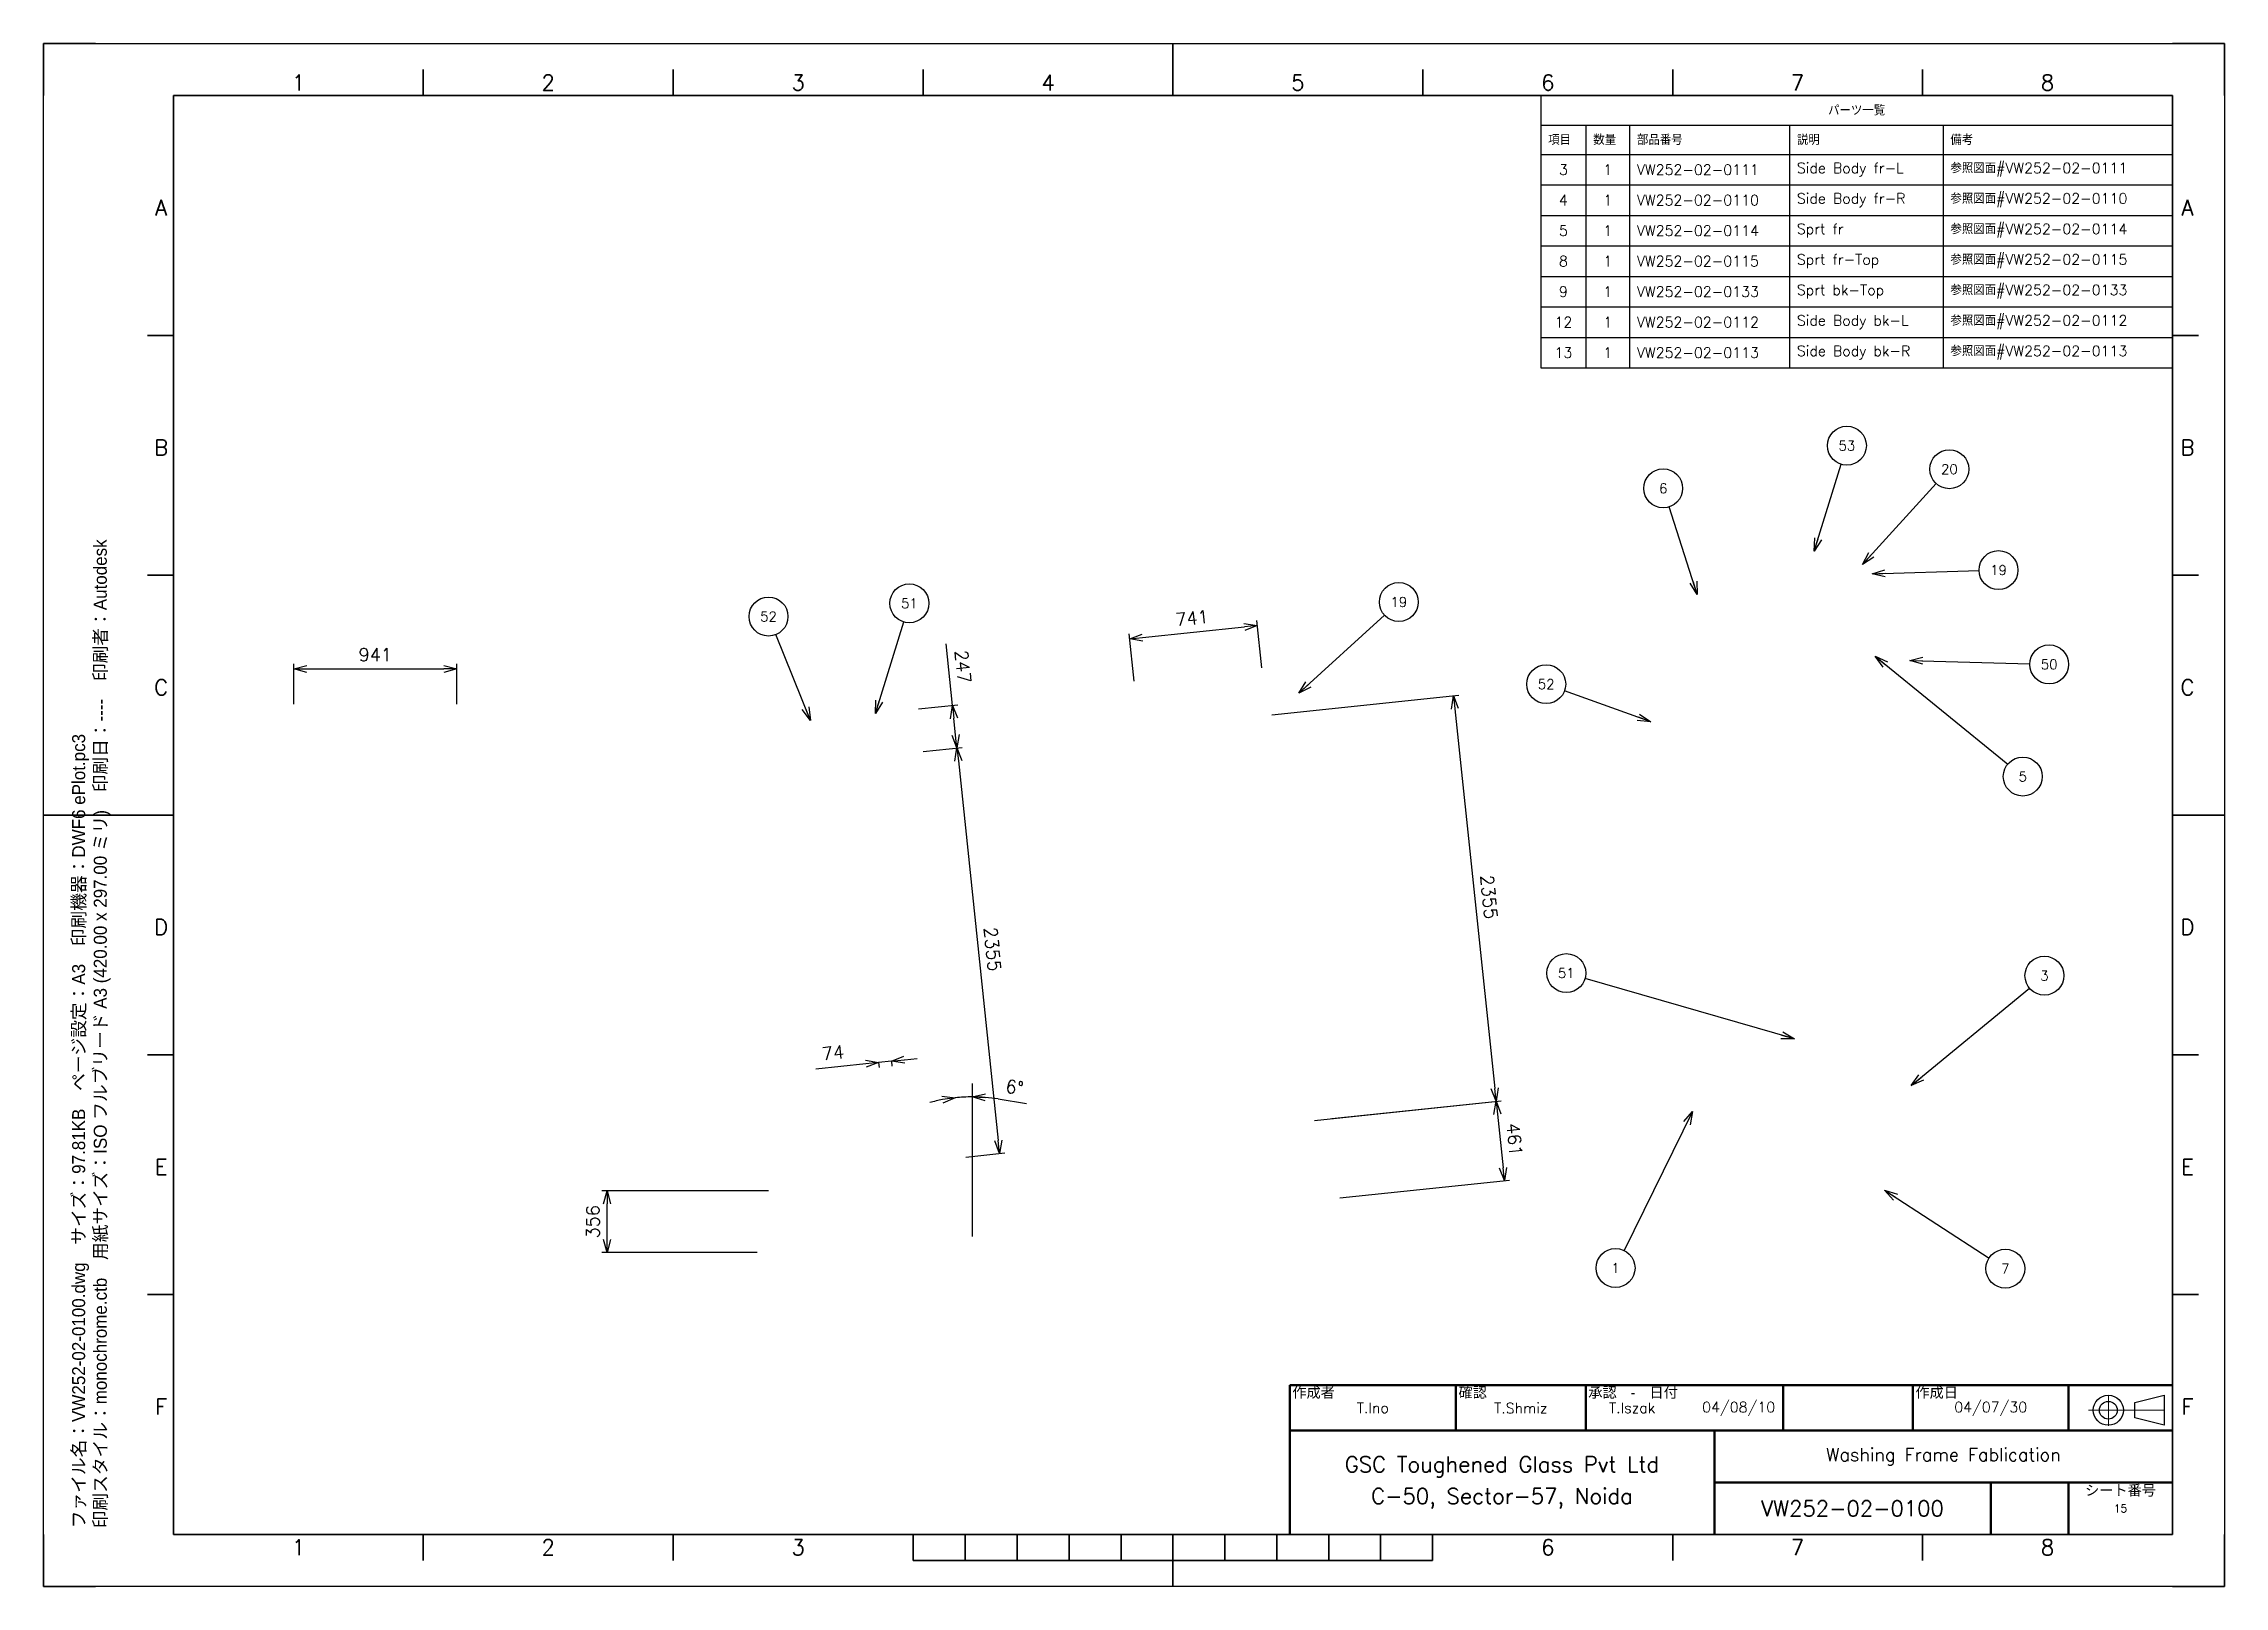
# Paper-space layout 'VW252-02-0100' of a CAD drawing. Header units: millimetres. Extents: x -5 to 415, y -5 to 292.
import ezdxf
from ezdxf.enums import TextEntityAlignment as Align

# ---------------------------------------------------------------- set-up
doc = ezdxf.new("R2010")
doc.units = ezdxf.units.MM
doc.header["$PDMODE"] = 2
doc.layers.add('ビューポート', color=1, linetype='Continuous')
doc.layers.add('印刷スタンプ', color=30, linetype='Continuous')
for name, color, linetype, lineweight in [('図枠', 8, 'Continuous', 35), ('寸法', 150, 'Continuous', 25), ('引出線注記', 150, 'Continuous', 25), ('注釈', 150, 'Continuous', 25), ('表題欄', 8, 'Continuous', 35)]:
    doc.layers.add(name, color=color, linetype=linetype, lineweight=lineweight)
doc.layers.get('ビューポート').off()
doc.styles.get("Standard").update_dxf_attribs({"font": 'romans.shx', "bigfont": 'extfont2.shx'})
doc.styles.add('ゴシック', font='MS PGothic.ttf')
doc.dimstyles.new('JIS_25', dxfattribs={"dimscale": 0, "dimtxt": 2.5, "dimasz": 2.5, "dimexe": 1, "dimexo": 1, "dimgap": 1.5, "dimtad": 3, "dimdec": 1, "dimdsep": 46, "dimtxsty": 'Standard', "dimblk": 'OPEN30', "dimcen": 0, "dimclrd": 256, "dimclre": 256, "dimclrt": 179, "dimadec": 0, "dimazin": 2, "dimtp": 0.1, "dimtm": 0.1, "dimtfac": 0.71, "dimtdec": 1, "dimtmove": 0, "dimatfit": 3, "dimldrblk": 'OPEN30', "dimfxl": 1, "dimlwd": -1, "dimlwe": -1, "dimarcsym": 0})

# ---------------------------------------------------------------- blocks, each defined once
blk = doc.blocks.new('表題欄')
at = {"layer": '表題欄', "linetype": 'Continuous', "lineweight": 50}
for p, q in [((0, 28.73), (-170, 28.73)), ((-170, 28.73), (-170, 0)), ((-138, 20), (-138, 28.73)), ((-113, 20), (-113, 28.73)), ((-75, 20), (-75, 28.73)), ((-50, 20), (-50, 28.73)), ((-20, 20), (-20, 28.73)), ((-170, 20), (0, 20)), ((-88.23, 20), (-88.23, 0)), ((0, 10), (-88.23, 10)), ((-35, 0), (-35, 10)), ((-20, 0), (-20, 10))]:
    blk.add_line(p, q, dxfattribs=at).dxf.unprotected_set("ltscale", 0)
at = {"layer": '表題欄', "linetype": 'Continuous', "lineweight": 18}
for p, q in [((-12.35, 26.82), (-12.35, 20.88)), ((-7.22, 23.91), (-16.16, 23.91)), ((-1.57, 23.91), (-7.22, 23.91))]:
    blk.add_line(p, q, dxfattribs=at)
at = {"layer": '表題欄', "lineweight": 25}
for p, q in [((-7.22, 25.38), (-1.57, 26.82)), ((-7.22, 23.91), (-7.22, 25.38)), ((-1.57, 26.82), (-1.57, 23.91)), ((-7.22, 22.44), (-7.22, 23.91)), ((-1.57, 21.01), (-7.22, 22.44)), ((-1.57, 23.91), (-1.57, 21.01))]:
    blk.add_line(p, q, dxfattribs=at).dxf.unprotected_set("ltscale", 0)
for radius in [2.9, 1.71]:
    blk.add_circle((-12.35, 23.91), radius, dxfattribs=at).dxf.unprotected_set("ltscale", 0)
at = {"layer": '表題欄', "color": 179, "lineweight": 5, "char_height": 2}
for s, insert, width, attachment_point, line_spacing_factor in [('{\\fMS PGothic|b0|i0|c128|p17;作成者}', (-169.5, 28.33), 26.9559, 1, 0.856083), ('{\\fMS PGothic|b0|i0|c128|p17;確認}', (-137.5, 28.33), 26.0627, 1, 0.856083), ('{\\fMS PGothic|b0|i0|c128|p17;承認\u3000-\u3000日付}', (-112.5, 28.33), 41.7838, 1, 0.846), ('{\\fMS PGothic|b0|i0|c128|p17;作成日}', (-49.5, 28.33), 14.5, 1, 0.856083), ('{\\fMS PGothic|b0|i0|c128|p17;シート番号}', (-10, 9.5), 19, 2, 0.856083)]:
    blk.add_mtext(s, dxfattribs=dict(at, insert=insert, width=width, attachment_point=attachment_point, line_spacing_factor=line_spacing_factor))
at = {"layer": '表題欄', "color": 179, "flags": 8}
for tag, height, p in [('DRAWN', 2.5, (-154, 24.36)), ('CHECK', 2.5, (-125.5, 24.36)), ('APPROVE', 2.5, (-104.06, 24.36)), ('APDATE', 2.5, (-83.55, 24.36)), ('DATE', 2.5, (-35, 24.36)), ('PROJECTNAME1', 3.5, (-129.12, 13)), ('DWGNAME', 3.5, (-44.12, 15)), ('PROJECTNAME2', 3.5, (-129.12, 7)), ('DWGNO', 3.5, (-61.62, 5)), ('SHEET', 2, (-10, 5))]:
    blk.add_attdef(tag, text='', height=height, dxfattribs=at).set_placement(p, align=Align.MIDDLE)
blk = doc.blocks.new('図枠')
at = {"layer": '図枠'}
for p, q in [((0, 297), (10, 297)), ((0, 287), (0, 297)), ((410, 297), (420, 297)), ((420, 297), (420, 287)), ((25, 10), (25, 287)), ((25, 287), (410, 287)), ((410, 287), (410, 10)), ((0, 0), (0, 10)), ((410, 10), (25, 10)), ((420, 10), (420, 0)), ((10, 0), (0, 0)), ((420, 0), (410, 0))]:
    blk.add_line(p, q, dxfattribs=at)
at = {"layer": '図枠', "lineweight": 25}
for p, q in [((0, 297), (420, 297)), ((0, 0), (0, 297)), ((420, 297), (420, 0)), ((420, 0), (0, 0))]:
    blk.add_line(p, q, dxfattribs=at)
at = {"layer": '図枠', "lineweight": 35}
for p, q in [((217.5, 287), (217.5, 297)), ((73.12, 287), (73.12, 292)), ((121.25, 287), (121.25, 292)), ((169.38, 287), (169.38, 292)), ((265.62, 287), (265.62, 292)), ((313.75, 287), (313.75, 292)), ((361.88, 287), (361.88, 292)), ((25, 240.83), (20, 240.83)), ((410, 240.83), (415, 240.83)), ((25, 194.67), (20, 194.67)), ((410, 194.67), (415, 194.67)), ((25, 148.5), (0, 148.5)), ((410, 148.5), (420, 148.5)), ((25, 102.33), (20, 102.33)), ((410, 102.33), (415, 102.33)), ((25, 56.17), (20, 56.17)), ((410, 56.17), (415, 56.17)), ((73.12, 10), (73.12, 5)), ((121.25, 10), (121.25, 5)), ((167.5, 5), (167.5, 10)), ((177.5, 5), (177.5, 10)), ((187.5, 5), (187.5, 10)), ((197.5, 5), (197.5, 10)), ((207.5, 5), (207.5, 10)), ((217.5, 10), (217.5, 0)), ((227.5, 5), (227.5, 10)), ((237.5, 5), (237.5, 10)), ((247.5, 5), (247.5, 10)), ((257.5, 5), (257.5, 10)), ((267.5, 5), (267.5, 10)), ((313.75, 10), (313.75, 5)), ((361.88, 10), (361.88, 5)), ((167.5, 5), (267.5, 5))]:
    blk.add_line(p, q, dxfattribs=at)
at = {"layer": '図枠', "color": 179, "lineweight": 25}
for s, p in [('1', (49.06, 288)), ('2', (97.19, 288)), ('3', (145.31, 288)), ('4', (193.44, 288)), ('5', (241.56, 288)), ('6', (289.69, 288)), ('7', (337.81, 288)), ('8', (385.94, 288)), ('A', (22.61, 263.92)), ('A', (412.87, 263.92)), ('B', (22.61, 217.75)), ('B', (412.87, 217.75)), ('C', (22.61, 171.58)), ('C', (412.87, 171.58)), ('D', (22.61, 125.42)), ('D', (412.87, 125.42)), ('E', (22.61, 79.25)), ('E', (412.87, 79.25)), ('F', (22.61, 33.08)), ('F', (412.87, 33.08)), ('1', (49.06, 6.02)), ('2', (97.19, 6.02)), ('3', (145.31, 6.02)), ('6', (289.69, 6.02)), ('7', (337.81, 6.02)), ('8', (385.94, 6.02))]:
    blk.add_text(s, height=3, dxfattribs=at).set_placement(p, align=Align.CENTER)
blk = doc.blocks.new('*T5')
at = {"layer": '注釈', "color": 0, "lineweight": -2}
for p, q in [((0, 0), (8.7, 0)), ((0, 0), (0, -5.67)), ((8.7, 0), (17.11, 0)), ((17.11, 0), (47.91, 0)), ((47.91, 0), (77.47, 0)), ((77.47, 0), (121.65, 0)), ((121.65, 0), (121.65, -5.67)), ((0, -5.67), (8.7, -5.67)), ((0, -5.67), (0, -11.33)), ((8.7, -5.67), (17.11, -5.67)), ((8.7, -5.67), (8.7, -11.33)), ((17.11, -5.67), (47.91, -5.67)), ((17.11, -5.67), (17.11, -11.33)), ((47.91, -5.67), (77.47, -5.67)), ((47.91, -5.67), (47.91, -11.33)), ((77.47, -5.67), (121.65, -5.67)), ((77.47, -5.67), (77.47, -11.33)), ((121.65, -5.67), (121.65, -11.33)), ((0, -11.33), (8.7, -11.33)), ((0, -11.33), (0, -17.2)), ((8.7, -11.33), (17.11, -11.33)), ((8.7, -11.33), (8.7, -17.2)), ((17.11, -11.33), (47.91, -11.33)), ((17.11, -11.33), (17.11, -17.2)), ((47.91, -11.33), (77.47, -11.33)), ((47.91, -11.33), (47.91, -17.2)), ((77.47, -11.33), (121.65, -11.33)), ((77.47, -11.33), (77.47, -17.2)), ((121.65, -11.33), (121.65, -17.2)), ((0, -17.2), (8.7, -17.2)), ((0, -17.2), (0, -23.07)), ((8.7, -17.2), (17.11, -17.2)), ((8.7, -17.2), (8.7, -23.07)), ((17.11, -17.2), (47.91, -17.2)), ((17.11, -17.2), (17.11, -23.07)), ((47.91, -17.2), (77.47, -17.2)), ((47.91, -17.2), (47.91, -23.07)), ((77.47, -17.2), (121.65, -17.2)), ((77.47, -17.2), (77.47, -23.07)), ((121.65, -17.2), (121.65, -23.07)), ((0, -23.07), (8.7, -23.07)), ((0, -23.07), (0, -28.94)), ((8.7, -23.07), (17.11, -23.07)), ((8.7, -23.07), (8.7, -28.94)), ((17.11, -23.07), (47.91, -23.07)), ((17.11, -23.07), (17.11, -28.94)), ((47.91, -23.07), (77.47, -23.07)), ((47.91, -23.07), (47.91, -28.94)), ((77.47, -23.07), (121.65, -23.07)), ((77.47, -23.07), (77.47, -28.94)), ((121.65, -23.07), (121.65, -28.94)), ((0, -28.94), (8.7, -28.94)), ((0, -28.94), (0, -34.81)), ((8.7, -28.94), (17.11, -28.94)), ((8.7, -28.94), (8.7, -34.81)), ((17.11, -28.94), (47.91, -28.94)), ((17.11, -28.94), (17.11, -34.81)), ((47.91, -28.94), (77.47, -28.94)), ((47.91, -28.94), (47.91, -34.81)), ((77.47, -28.94), (121.65, -28.94)), ((77.47, -28.94), (77.47, -34.81)), ((121.65, -28.94), (121.65, -34.81)), ((0, -34.81), (8.7, -34.81)), ((0, -34.81), (0, -40.68)), ((8.7, -34.81), (17.11, -34.81)), ((8.7, -34.81), (8.7, -40.68)), ((17.11, -34.81), (47.91, -34.81)), ((17.11, -34.81), (17.11, -40.68)), ((47.91, -34.81), (77.47, -34.81)), ((47.91, -34.81), (47.91, -40.68)), ((77.47, -34.81), (121.65, -34.81)), ((77.47, -34.81), (77.47, -40.68)), ((121.65, -34.81), (121.65, -40.68)), ((0, -40.68), (8.7, -40.68)), ((0, -40.68), (0, -46.55)), ((8.7, -40.68), (17.11, -40.68)), ((8.7, -40.68), (8.7, -46.55)), ((17.11, -40.68), (47.91, -40.68)), ((17.11, -40.68), (17.11, -46.55)), ((47.91, -40.68), (77.47, -40.68)), ((47.91, -40.68), (47.91, -46.55)), ((77.47, -40.68), (121.65, -40.68)), ((77.47, -40.68), (77.47, -46.55)), ((121.65, -40.68), (121.65, -46.55)), ((0, -46.55), (8.7, -46.55)), ((0, -46.55), (0, -52.42)), ((8.7, -46.55), (17.11, -46.55)), ((8.7, -46.55), (8.7, -52.42)), ((17.11, -46.55), (47.91, -46.55)), ((17.11, -46.55), (17.11, -52.42)), ((47.91, -46.55), (77.47, -46.55)), ((47.91, -46.55), (47.91, -52.42)), ((77.47, -46.55), (121.65, -46.55)), ((77.47, -46.55), (77.47, -52.42)), ((121.65, -46.55), (121.65, -52.42)), ((0, -52.42), (8.7, -52.42)), ((8.7, -52.42), (17.11, -52.42)), ((17.11, -52.42), (47.91, -52.42)), ((47.91, -52.42), (77.47, -52.42)), ((77.47, -52.42), (121.65, -52.42))]:
    blk.add_line(p, q, dxfattribs=at)
at = {"layer": '注釈', "color": 0, "char_height": 2}
for s, insert, width, attachment_point in [('パーツ一覧', (60.82, -2.83), 118.8276, 5), ('項目', (1.41, -8.5), 5.8796, 4), ('数量', (10.11, -8.5), 5.5878, 4), ('部品番号', (18.52, -8.5), 27.9791, 4), ('説明', (49.32, -8.5), 26.7347, 4), ('備考', (78.88, -8.5), 41.3575, 4), ('参照図面#VW252-02-0111', (78.88, -14.27), 41.3575, 4), ('3', (4.35, -14.27), 5.8796, 5), ('1', (12.91, -14.27), 5.5878, 5), ('VW252-02-0111', (18.52, -14.27), 27.9791, 4), ('Side Body fr-L', (49.32, -14.27), 26.7347, 4), ('4', (4.35, -20.14), 5.8796, 5), ('1', (12.91, -20.14), 5.5878, 5), ('VW252-02-0110', (18.52, -20.14), 27.9791, 4), ('Side Body fr-R', (49.32, -20.14), 26.7347, 4), ('参照図面#VW252-02-0110', (78.88, -20.14), 41.3575, 4), ('5', (4.35, -26.01), 5.8796, 5), ('1', (12.91, -26.01), 5.5878, 5), ('VW252-02-0114', (18.52, -26.01), 27.9791, 4), ('Sprt fr', (49.32, -26.01), 26.7347, 4), ('参照図面#VW252-02-0114', (78.88, -26.01), 41.3575, 4), ('8', (4.35, -31.88), 5.8796, 5), ('1', (12.91, -31.88), 5.5878, 5), ('VW252-02-0115', (18.52, -31.88), 27.9791, 4), ('Sprt fr-Top', (49.32, -31.88), 26.7347, 4), ('参照図面#VW252-02-0115', (78.88, -31.88), 41.3575, 4), ('9', (4.35, -37.75), 5.8796, 5), ('1', (12.91, -37.75), 5.5878, 5), ('VW252-02-0133', (18.52, -37.75), 27.9791, 4), ('Sprt bk-Top', (49.32, -37.75), 26.7347, 4), ('参照図面#VW252-02-0133', (78.88, -37.75), 41.3575, 4), ('参照図面#VW252-02-0112', (78.88, -43.62), 41.3575, 4), ('12', (4.35, -43.62), 5.8796, 5), ('1', (12.91, -43.62), 5.5878, 5), ('VW252-02-0112', (18.52, -43.62), 27.9791, 4), ('Side Body bk-L', (49.32, -43.62), 26.7347, 4), ('13', (4.35, -49.49), 5.8796, 5), ('1', (12.91, -49.49), 5.5878, 5), ('VW252-02-0113', (18.52, -49.49), 27.9791, 4), ('Side Body bk-R', (49.32, -49.49), 26.7347, 4), ('参照図面#VW252-02-0113', (78.88, -49.49), 41.3575, 4)]:
    blk.add_mtext(s, dxfattribs=dict(at, insert=insert, width=width, attachment_point=attachment_point))
blk = doc.blocks.new('_Open30')
at = {"color": 0, "linetype": 'ByBlock', "lineweight": -2}
for p, q in [((-1, 0.27), (0, 0)), ((0, 0), (-1, -0.27)), ((0, 0), (-1, 0))]:
    blk.add_line(p, q, dxfattribs=at)
blk = doc.blocks.new('*D6')
at = {"layer": 'Defpoints', "color": 0}
for p in [(74.56, 171.61), (43.19, 163.81), (74.56, 163.81)]:
    blk.add_point(p, dxfattribs=at)
at = {"layer": '寸法'}
for p, q in [((43.19, 164.81), (43.19, 172.61)), ((74.56, 164.81), (74.56, 172.61)), ((45.69, 171.61), (72.06, 171.61))]:
    blk.add_line(p, q, dxfattribs=at)
at = {"layer": '寸法', "xscale": 2.5, "yscale": 2.5, "zscale": 2.5, "rotation": 180}
blk.add_blockref('_Open30', (43.19, 171.61), dxfattribs=at)
at = {"layer": '寸法', "xscale": 2.5, "yscale": 2.5, "zscale": 2.5}
blk.add_blockref('_Open30', (74.56, 171.61), dxfattribs=at)
at = {"layer": '寸法', "color": 179, "insert": (58.87, 174.36), "char_height": 2.5, "attachment_point": 5}
blk.add_mtext('941', dxfattribs=at)
blk = doc.blocks.new('*D7')
at = {"layer": 'Defpoints', "color": 0}
for p in [(103.53, 71.14), (135.63, 71.14), (133.4, 59.27)]:
    blk.add_point(p, dxfattribs=at)
at = {"layer": '寸法'}
for p, q in [((134.63, 71.14), (102.53, 71.14)), ((103.53, 61.77), (103.53, 68.64)), ((132.4, 59.27), (102.53, 59.27))]:
    blk.add_line(p, q, dxfattribs=at)
at = {"layer": '寸法', "xscale": 2.5, "yscale": 2.5, "zscale": 2.5}
for p, rotation in [((103.53, 71.14), 90), ((103.53, 59.27), 270)]:
    blk.add_blockref('_Open30', p, dxfattribs=dict(at, rotation=rotation))
at = {"layer": '寸法', "color": 179, "insert": (100.78, 65.2), "char_height": 2.5, "attachment_point": 5, "rotation": 90}
blk.add_mtext('356', dxfattribs=at)
blk = doc.blocks.new('*D8')
at = {"layer": 'Defpoints', "color": 0}
for p in [(162.53, 163.81), (163.39, 155.62), (170.91, 156.41)]:
    blk.add_point(p, dxfattribs=at)
at = {"layer": '寸法'}
for p, q in [((170.05, 164.6), (168.81, 176.46)), ((163.52, 163.91), (171.05, 164.7)), ((170.65, 158.89), (170.31, 162.11)), ((164.38, 155.72), (171.91, 156.51))]:
    blk.add_line(p, q, dxfattribs=at)
at = {"layer": '寸法', "xscale": 2.5, "yscale": 2.5, "zscale": 2.5}
for p, rotation in [((170.05, 164.6), 96.00000000000125), ((170.91, 156.41), 276.0000000000013)]:
    blk.add_blockref('_Open30', p, dxfattribs=dict(at, rotation=rotation))
at = {"layer": '寸法', "color": 179, "insert": (172.03, 172.06), "char_height": 2.5, "attachment_point": 5, "rotation": 276}
blk.add_mtext('247', dxfattribs=at)
blk = doc.blocks.new('*D9')
at = {"layer": 'Defpoints', "color": 0}
for p in [(163.39, 155.62), (171.6, 77.55), (179.12, 78.34)]:
    blk.add_point(p, dxfattribs=at)
at = {"layer": '寸法'}
for p, q in [((164.38, 155.72), (171.91, 156.51)), ((171.17, 153.92), (178.86, 80.82)), ((172.59, 77.65), (180.11, 78.44))]:
    blk.add_line(p, q, dxfattribs=at)
at = {"layer": '寸法', "xscale": 2.5, "yscale": 2.5, "zscale": 2.5}
for p, rotation in [((170.91, 156.41), 96.00000000000125), ((179.12, 78.34), 276.0000000000013)]:
    blk.add_blockref('_Open30', p, dxfattribs=dict(at, rotation=rotation))
at = {"layer": '寸法', "color": 179, "insert": (177.75, 117.66), "char_height": 2.5, "attachment_point": 5, "rotation": 276}
blk.add_mtext('2355', dxfattribs=at)
blk = doc.blocks.new('*D10')
at = {"layer": 'Defpoints', "color": 0}
for p in [(155.72, 96.87), (158.18, 97.13), (155.82, 95.87)]:
    blk.add_point(p, dxfattribs=at)
at = {"layer": '寸法'}
for p, q in [((160.77, 96.39), (163.25, 96.65)), ((153.34, 95.61), (143.72, 94.6)), ((158.28, 96.13), (155.82, 95.87)), ((155.82, 95.88), (155.93, 94.87)), ((158.28, 96.13), (158.39, 95.13))]:
    blk.add_line(p, q, dxfattribs=at)
at = {"layer": '寸法', "xscale": 2.5, "yscale": 2.5, "zscale": 2.5}
for p, rotation in [((158.28, 96.13), 186.0000000000016), ((155.82, 95.87), 6.000000000001611)]:
    blk.add_blockref('_Open30', p, dxfattribs=dict(at, rotation=rotation))
at = {"layer": '寸法', "color": 179, "insert": (147, 97.71), "char_height": 2.5, "attachment_point": 5, "rotation": 6}
blk.add_mtext('74', dxfattribs=at)
blk = doc.blocks.new('*D11')
at = {"layer": 'Defpoints', "color": 0}
for p in [(162.73, 163.83), (171.68, 89.15), (173.86, 91.82), (172.1, 74.65), (173.86, 62.34)]:
    blk.add_point(p, dxfattribs=at)
at = {"layer": '寸法'}
blk.add_line((178.85, 88.83), (184.28, 87.96), dxfattribs=at)
for start, end in [(100.5689, 105.1378), (90, 96), (80.8549, 90), (80.8622, 85.4311)]:
    blk.add_arc((173.86, 57.87), 31.36, start, end, dxfattribs=at)
at = {"layer": '寸法', "xscale": 2.5, "yscale": 2.5, "zscale": 2.5}
for p, rotation in [((170.59, 89.06), 8.284453415563863), ((173.86, 89.23), 177.7155465844379)]:
    blk.add_blockref('_Open30', p, dxfattribs=dict(at, rotation=rotation))
at = {"layer": '寸法', "color": 179, "insert": (182, 91.11), "char_height": 2.5, "attachment_point": 5, "rotation": 350.8549}
blk.add_mtext('6°', dxfattribs=at)
blk = doc.blocks.new('*D13')
at = {"layer": 'Defpoints', "color": 0}
for p in [(228.74, 179.97), (205.13, 168.28), (229.69, 170.87)]:
    blk.add_point(p, dxfattribs=at)
at = {"layer": '寸法'}
for p, q in [((229.59, 171.86), (228.63, 180.96)), ((205.02, 169.28), (204.07, 178.38)), ((206.66, 177.65), (226.25, 179.71))]:
    blk.add_line(p, q, dxfattribs=at)
at = {"layer": '寸法', "xscale": 2.5, "yscale": 2.5, "zscale": 2.5}
for p, rotation in [((228.74, 179.97), 6.00000000002179), ((204.17, 177.39), 186.0000000000218)]:
    blk.add_blockref('_Open30', p, dxfattribs=dict(at, rotation=rotation))
at = {"layer": '寸法', "color": 179, "insert": (216.17, 181.41), "char_height": 2.5, "attachment_point": 5, "rotation": 6}
blk.add_mtext('741', dxfattribs=at)
blk = doc.blocks.new('*D14')
at = {"layer": 'Defpoints', "color": 0}
for p in [(230.55, 162.68), (274.74, 88.39), (238.76, 84.61)]:
    blk.add_point(p, dxfattribs=at)
at = {"layer": '寸法'}
for p, q in [((231.55, 162.78), (267.53, 166.56)), ((266.79, 163.97), (274.48, 90.87)), ((239.75, 84.71), (275.73, 88.49))]:
    blk.add_line(p, q, dxfattribs=at)
at = {"layer": '寸法', "xscale": 2.5, "yscale": 2.5, "zscale": 2.5}
for p, rotation in [((266.53, 166.46), 96.00000000002191), ((274.74, 88.39), 276.0000000000219)]:
    blk.add_blockref('_Open30', p, dxfattribs=dict(at, rotation=rotation))
at = {"layer": '寸法', "color": 179, "insert": (273.37, 127.71), "char_height": 2.5, "attachment_point": 5, "rotation": 276}
blk.add_mtext('2355', dxfattribs=at)
blk = doc.blocks.new('*D15')
at = {"layer": 'Defpoints', "color": 0}
for p in [(242.07, 84.96), (276.34, 73.11), (243.68, 69.67)]:
    blk.add_point(p, dxfattribs=at)
at = {"layer": '寸法'}
for p, q in [((243.07, 85.06), (275.73, 88.49)), ((275, 85.9), (276.08, 75.59)), ((244.67, 69.78), (277.34, 73.21))]:
    blk.add_line(p, q, dxfattribs=at)
at = {"layer": '寸法', "xscale": 2.5, "yscale": 2.5, "zscale": 2.5}
for p, rotation in [((274.74, 88.39), 96.00000000001907), ((276.34, 73.11), 276.0000000000191)]:
    blk.add_blockref('_Open30', p, dxfattribs=dict(at, rotation=rotation))
at = {"layer": '寸法', "color": 179, "insert": (278.28, 81.03), "char_height": 2.5, "attachment_point": 5, "rotation": 276}
blk.add_mtext('461', dxfattribs=at)
blk = doc.blocks.new('バルーン')
at = {"layer": '引出線注記'}
blk.add_circle((0, 0), 5, dxfattribs=at)
blk.add_attdef('ITEM', text='', height=2.5, dxfattribs=at).set_placement((0, 0), align=Align.MIDDLE)

psp = doc.layouts.new('VW252-02-0100')

# ---------------------------------------------------------------- linework, layer by layer
at = {"layer": '寸法'}
psp.add_line((173.8649, 62.3351), (173.8649, 91.8169), dxfattribs=at)

# ---------------------------------------------------------------- block references
for name, p in [('図枠', (-5, -5)), ('*T5', (283.3501, 282))]:
    psp.add_blockref(name, p)
ref = psp.add_blockref('表題欄', (405, 5))
ref.add_attrib('PROJECTNAME1', 'GSC Toughened Glass Pvt Ltd', dxfattribs={"layer": '表題欄', "color": 179, "height": 3}).set_placement((275.8841, 18), align=Align.MIDDLE)
ref.add_attrib('PROJECTNAME2', 'C-50, Sector-57, Noida', dxfattribs={"layer": '表題欄', "color": 179, "height": 3}).set_placement((275.8841, 12), align=Align.MIDDLE)
ref.add_attrib('DRAWN', 'T.Ino', dxfattribs={"layer": '表題欄', "color": 179, "height": 2}).set_placement((251, 29.363), align=Align.MIDDLE)
ref.add_attrib('CHECK', 'T.Shmiz', dxfattribs={"layer": '表題欄', "color": 179, "height": 2}).set_placement((279.5, 29.363), align=Align.MIDDLE)
ref.add_attrib('APPROVE', 'T.Iszak', dxfattribs={"layer": '表題欄', "color": 179, "height": 2}).set_placement((300.9421, 29.363), align=Align.MIDDLE)
ref.add_attrib('DATE', '04/07/30', dxfattribs={"layer": '表題欄', "color": 179, "height": 2}).set_placement((370, 29.363), align=Align.MIDDLE)
ref.add_attrib('SHEET', '15', dxfattribs={"layer": '表題欄', "color": 179, "height": 1.5}).set_placement((395, 10), align=Align.MIDDLE)
ref.add_attrib('APDATE', '04/08/10', dxfattribs={"layer": '表題欄', "color": 179, "height": 2}).set_placement((321.4537, 29.363), align=Align.MIDDLE)
ref.add_attrib('DWGNAME', 'Washing Frame Fablication', dxfattribs={"layer": '表題欄', "color": 179, "height": 2.5}).set_placement((360.8841, 20), align=Align.MIDDLE)
ref.add_attrib('DWGNO', 'VW252-02-0100', dxfattribs={"layer": '表題欄', "color": 179, "height": 3}).set_placement((343.3841, 10), align=Align.MIDDLE)
at = {"layer": '寸法', "xscale": 0.75, "yscale": 0.75, "zscale": 0.75}
for p, values in [((342.2968, 214.6088), {'ITEM': '53'}), ((306.9182, 206.3798), {'ITEM': '6'}), ((362.0311, 210.0709), {'ITEM': '20'}), ((371.498, 190.6437), {'ITEM': '19'}), ((134.6124, 181.7042), {'ITEM': '52'}), ((161.7445, 184.2528), {'ITEM': '51'}), ((256, 184.5009), {'ITEM': '19'}), ((284.3866, 168.6864), {'ITEM': '52'}), ((381.2574, 172.494), {'ITEM': '50'}), ((376.1724, 150.9008), {'ITEM': '5'}), ((288.2633, 113.0579), {'ITEM': '51'}), ((380.3395, 112.5716), {'ITEM': '3'}), ((297.7414, 56.2847), {'ITEM': '1'}), ((372.8207, 56.1635), {'ITEM': '7'})]:
    psp.add_blockref('バルーン', p, dxfattribs=at).add_auto_attribs(values)

# ---------------------------------------------------------------- texts
at = {"layer": '印刷スタンプ', "insert": (0.4982, 6.184), "char_height": 2.5, "width": 604.100653, "attachment_point": 1, "rotation": 90, "style": 'ゴシック'}
psp.add_mtext('ファイル名：VW252-02-0100.dwg\u3000サイズ：97.81KB\u3000ページ設定：A3\u3000印刷機器：DWF6 ePlot.pc3\\P印刷スタイル：monochrome.ctb\u3000用紙サイズ：ISO フルブリード A3 (420.00 x 297.00 ミリ)\u3000印刷日：----\u3000印刷者：Autodesk', dxfattribs=at)

# ---------------------------------------------------------------- dimensions: what is measured, and where the dimension line sits
at = {"layer": '寸法'}
for p1, p2, distance, override, picture, middle in [((205.1278, 168.2833), (229.6925, 170.8652), 9.1524, {"dimscale": 1, "dimlfac": -30}, '*D13', (216.166, 181.4115)), ((230.5531, 162.677), (238.7586, 84.607), 36.1772, {"dimscale": 1, "dimlfac": -30}, '*D14', (273.3697, 127.711)), ((158.1754, 97.1282), (155.7196, 96.87), 1.0076, {"dimscale": 1, "dimdec": 0, "dimlfac": -30}, '*D10', (147.0011, 97.7057)), ((242.0737, 84.9554), (243.6799, 69.673), 32.8438, {"dimscale": 1, "dimlfac": -30}, '*D15', (278.2756, 81.0348))]:
    dim = psp.add_aligned_dim(p1=p1, p2=p2, distance=distance, dimstyle='JIS_25', override=override, dxfattribs=at)
    dim.commit()
    dim.dimension.update_dxf_attribs({"geometry": picture, "text_midpoint": middle})
dim = psp.add_linear_dim(base=(170.9129, 156.4085), p1=(162.5295, 163.8061), p2=(163.3901, 155.6179), angle=276, dimstyle='JIS_25', override={"dimscale": 1, "dimlfac": -30}, dxfattribs=at)
dim.commit()
dim.dimension.update_dxf_attribs({"geometry": '*D8', "text_midpoint": (169.2982, 171.7715), "dimtype": 161})
dim = psp.add_linear_dim(base=(74.5557, 171.6067), p1=(43.1891, 163.8061), p2=(74.5557, 163.8061), dimstyle='JIS_25', override={"dimscale": 1, "dimlfac": -30}, dxfattribs=at)
dim.commit()
dim.dimension.update_dxf_attribs({"geometry": '*D6', "text_midpoint": (58.8724, 174.3567)})
dim = psp.add_angular_dim_2l(base=(171.6774, 89.1535), line1=((172.1011, 74.6514), (162.7284, 163.827)), line2=((173.8649, 62.3351), (173.8649, 91.8169)), dimstyle='JIS_25', override={"dimscale": 1}, dxfattribs=at)
dim.commit()
dim.dimension.update_dxf_attribs({"geometry": '*D11', "text_midpoint": (182.0011, 91.1092)})
for base, p1, p2, angle, override, picture, middle in [((179.1184, 78.3386), (163.3901, 155.6179), (171.5956, 77.5479), 96, {"dimscale": 1, "dimlfac": -30, "dimtmove": 1}, '*D9', (177.7506, 117.661)), ((103.533, 71.1351), (133.4047, 59.2684), (135.6315, 71.1351), 90, {"dimscale": 1, "dimlfac": -30}, '*D7', (100.783, 65.2018))]:
    dim = psp.add_linear_dim(base=base, p1=p1, p2=p2, angle=angle, dimstyle='JIS_25', override=override, dxfattribs=at)
    dim.commit()
    dim.dimension.update_dxf_attribs({"geometry": picture, "text_midpoint": middle})

# ---------------------------------------------------------------- leaders
for points in [[(336.0067, 194.2722), (341.1887, 211.0263)], [(345.3156, 191.7124), (359.5064, 207.2981)], [(313.4906, 185.9276), (308.0655, 202.8096)], [(347.155, 189.9579), (367.7495, 190.5381)], [(155.214, 163.0372), (160.6413, 180.6687)], [(236.7319, 166.9348), (253.2288, 181.9745)], [(142.6716, 161.7227), (136.0151, 178.2264)], [(347.7406, 174.047), (373.2642, 153.2683)], [(354.4184, 173.2647), (377.5089, 172.6016)], [(304.5121, 161.4638), (287.9162, 167.4197)], [(332.1962, 100.3862), (291.8664, 112.0186)], [(354.6615, 91.3987), (377.4462, 110.1859)], [(312.5898, 86.4121), (299.3992, 59.6483)], [(349.5494, 71.2722), (369.6754, 58.2055)]]:
    psp.add_leader(points, dimstyle='JIS_25', override={"dimscale": 1, "dimtad": 0}, dxfattribs=at)

# ---------------------------------------------------------------- viewports
at = {"layer": 'ビューポート'}
vp = psp.add_viewport(center=(144.1177, 148.8921), size=(211.442, 182.102833), view_center_point=(9252.464, 9956.0269), view_height=5463.084976, dxfattribs=at)
vp.frozen_layers = ['0', 'ビューポート', '図枠', '寸法', '引出線注記', '注釈', '表題欄']
vp = psp.add_viewport(center=(331.9299, 127.5891), size=(70.1274, 140.20075), view_center_point=(-8343.2091, 16365.5398), view_height=4206.02242, status=3, dxfattribs=at)
vp.frozen_layers = ['0', 'ビューポート', '図枠', '寸法', '引出線注記', '注釈', '表題欄']

doc.saveas('drawing.dxf')
